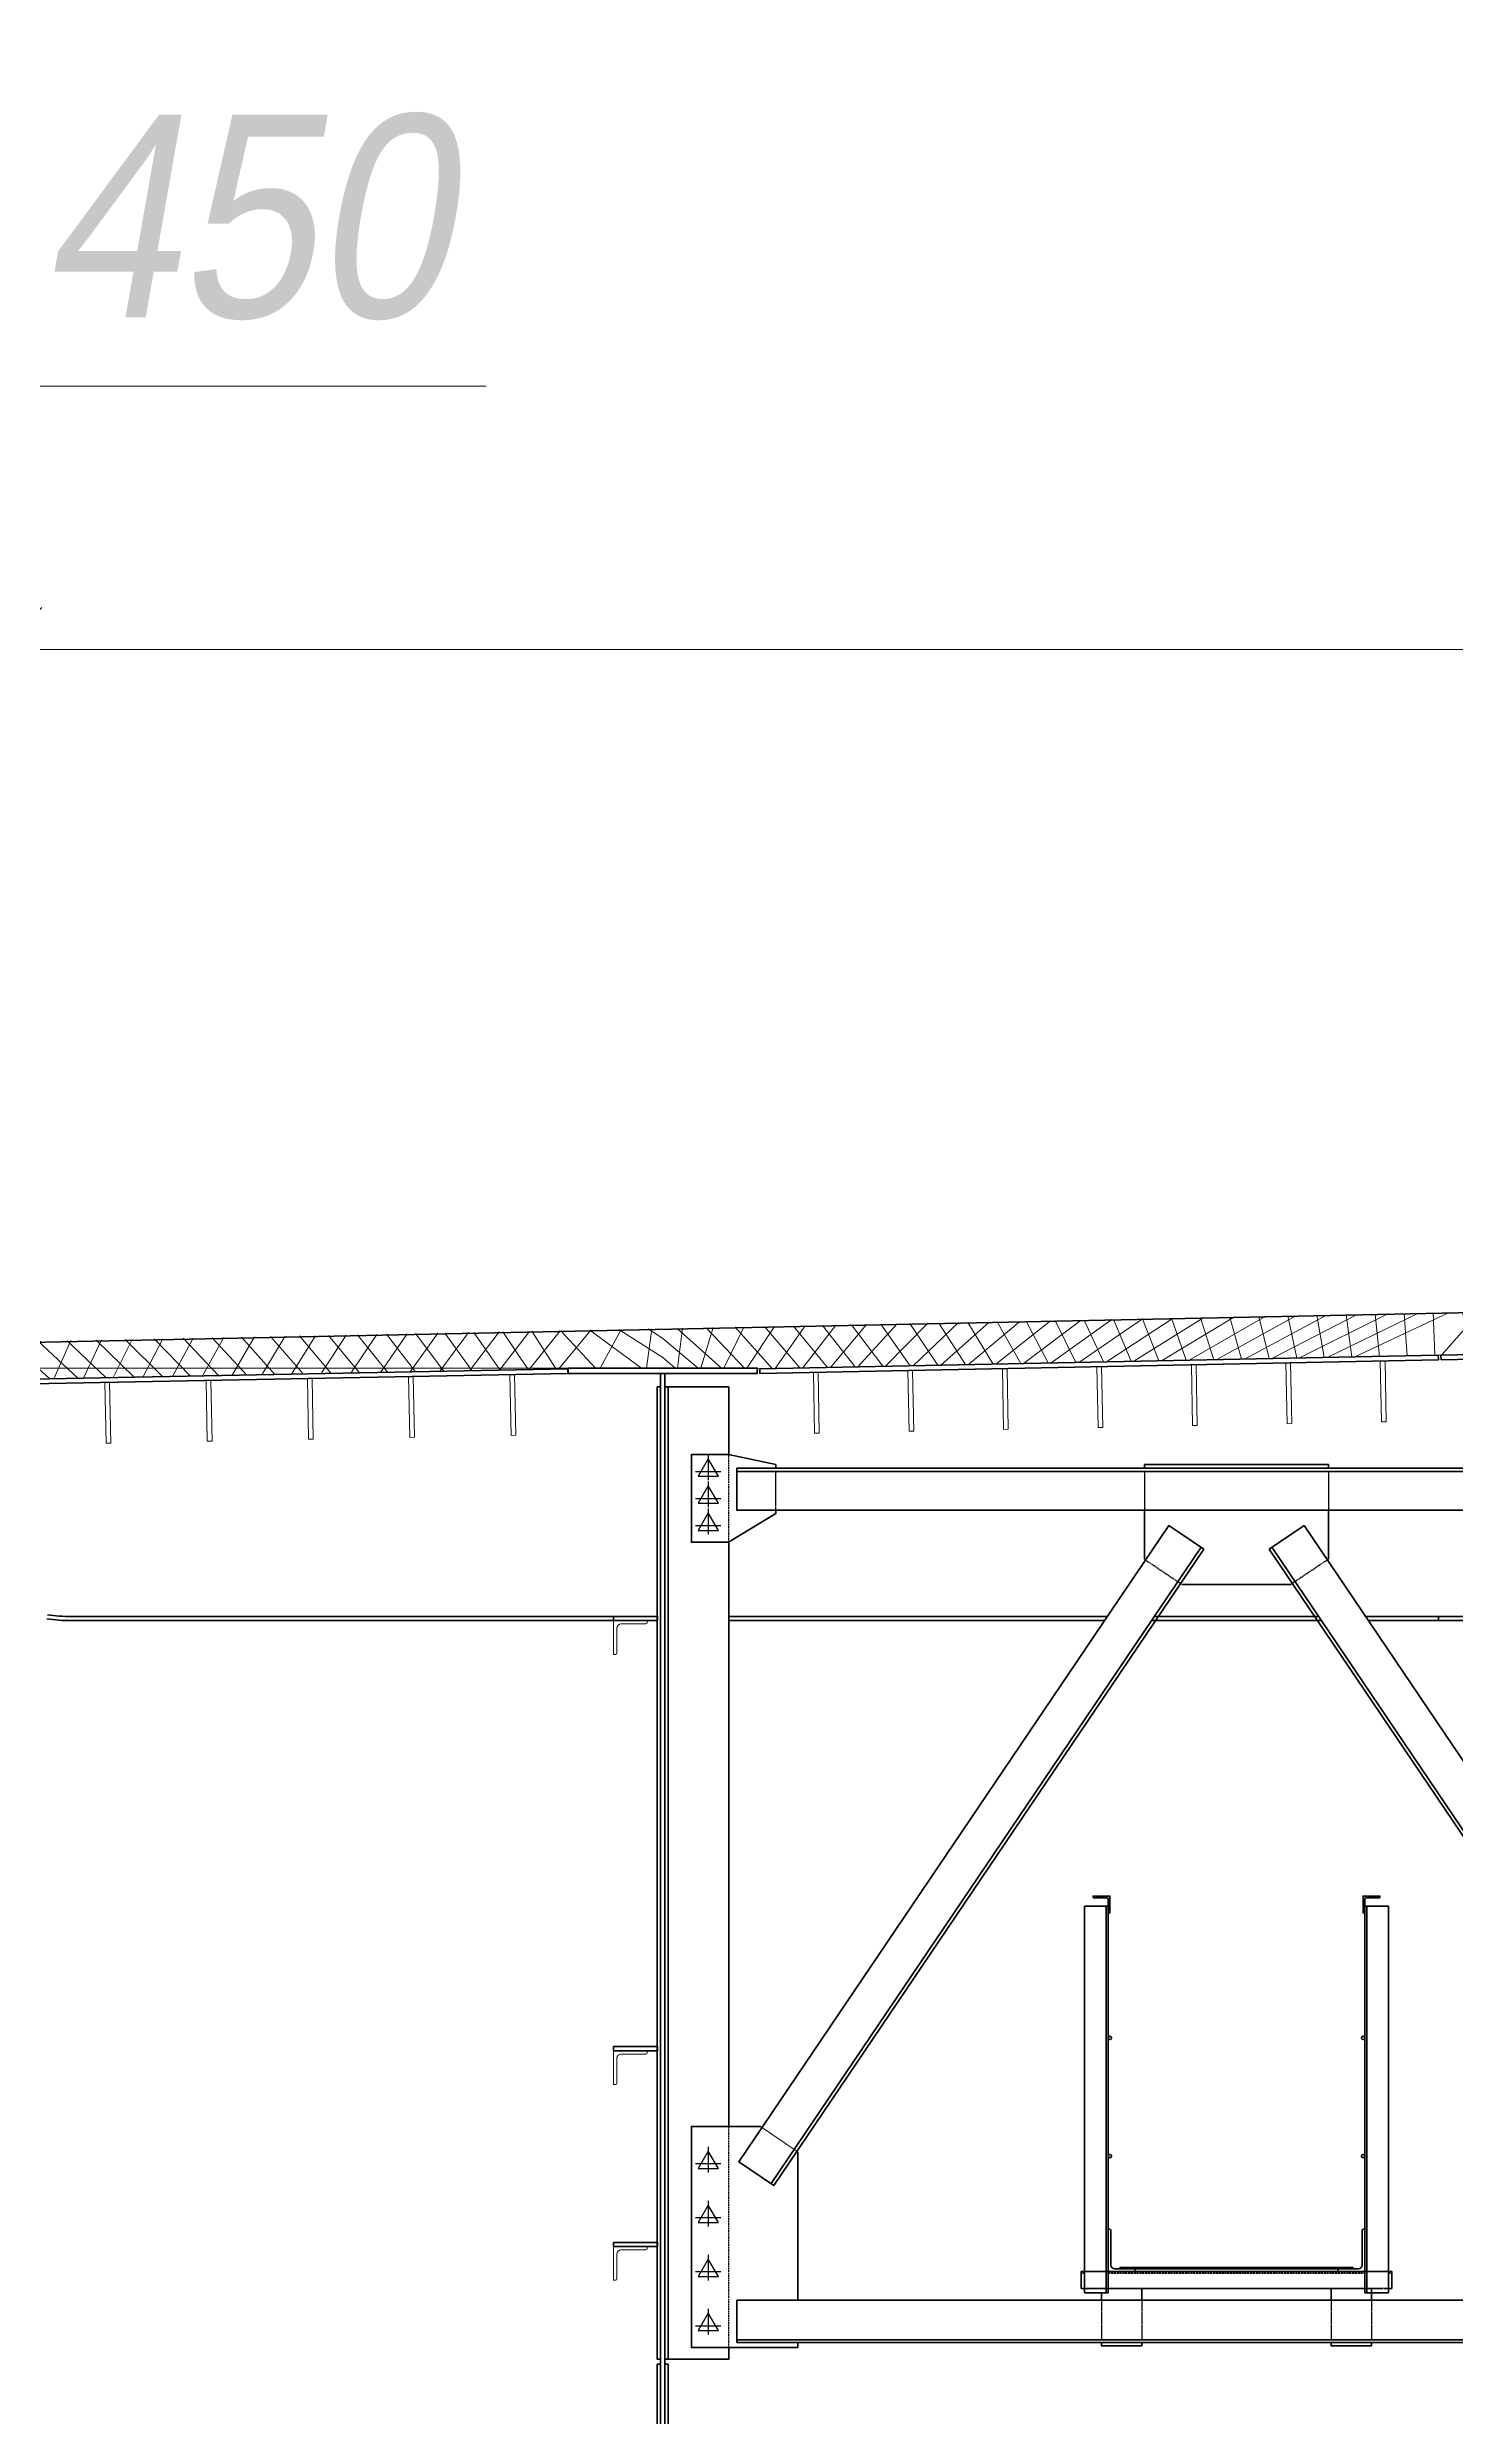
# Model space of a CAD drawing. Header units: millimetres. Extents: x 1864 to 10174863, y -4887456 to 5366151.
# Drawn here: x 9280782 to 9284954, y 334438 to 341456 of the extents above; entities that cross this region are included whole.
import ezdxf

# ---------------------------------------------------------------- set-up
doc = ezdxf.new("R2010")
doc.units = ezdxf.units.MM
doc.linetypes.add('DASHED', pattern=[7, 5, -2, 0])
for name, color, linetype, lineweight in [('S-BALK', 150, 'Continuous', 40), ('S-BALK-NVEL', 11, 'DASHED', 40), ('S-BALK-PPRB', 80, 'Continuous', 40), ('S-BALK-PROR', 133, 'Continuous', 20), ('S-DRGO', 21, 'Continuous', 20), ('S-FASN', 221, 'Continuous', 40), ('S-KREP', 30, 'Continuous', 25), ('S-METL-NVEL', 1, 'DASHED', 25), ('S-METL-TONK', 75, 'Continuous', 20), ('S-MNST', 61, 'Continuous', 40), ('S-PSVZ', 211, 'Continuous', 40), ('S-SECT-PATT', 105, 'Continuous', 15), ('S-SMXD', 71, 'Continuous', 40), ('T-DIMS', 3, 'Continuous', 30)]:
    doc.layers.add(name, color=color, linetype=linetype, lineweight=lineweight)
doc.styles.add('TM', font='mipgost.shx', dxfattribs={"width": 0.9, "oblique": 10})
doc.dimstyles.new('TM', dxfattribs={"dimscale": 0, "dimtxt": 3, "dimasz": 1.25, "dimexe": 0.9, "dimexo": 1, "dimgap": 1, "dimtad": 1, "dimdec": 0, "dimdsep": 46, "dimtxsty": 'TM', "dimblk1": 'OBLIQUE', "dimblk2": 'OBLIQUE', "dimsah": 1, "dimcen": 3, "dimdle": 0.9, "dimclrt": 7, "dimadec": 0, "dimazin": 0, "dimtfac": 1, "dimtdec": 0, "dimtmove": 1, "dimatfit": 2, "dimldrblk": 'NONE', "dimfxl": 1, "dimtfill": 1, "dimtolj": 1, "dimlwd": 15, "dimlwe": 15, "dimarcsym": 0})
pattern_1 = [(45, (1423168341.945273, 502460449.7215794), (-44.19417382415921, 44.19417382415922), []), (135, (1423168341.945273, 502460449.7215794), (-44.19417382415922, -44.19417382415921), [])]

# ---------------------------------------------------------------- blocks, each defined once
blk = doc.blocks.new('_OBLIQUE')
at = {"color": 0, "linetype": 'ByBlock', "lineweight": -2}
blk.add_line((0.5000000000000001, 0.4999999999999999), (-0.5000000000000001, -0.4999999999999999), dxfattribs=at)
blk = doc.blocks.new('*D675')
at = {"layer": 'Defpoints', "color": 0, "transparency": 16777216}
for p in [(9279080.047488198, 342205.8760266896), (9279080.047488198, 337585.7049742337), (9292840.047488198, 337495.7049742337)]:
    blk.add_point(p, dxfattribs=at)
at = {"layer": 'T-DIMS', "color": 0, "lineweight": 15, "transparency": 16777216}
for p, q in [((9279080.047488198, 337785.7049742337), (9279080.047488198, 342385.8760266896)), ((9292840.047488198, 337695.7049742337), (9292840.047488198, 342385.8760266896))]:
    blk.add_line(p, q, dxfattribs=at)
at = {"layer": 'T-DIMS', "color": 0, "linetype": 'Continuous', "lineweight": 15, "transparency": 16777216}
blk.add_line((9293020.047488198, 342205.8760266896), (9278900.047488198, 342205.8760266896), dxfattribs=at)
at = {"layer": 'T-DIMS', "color": 0, "lineweight": 15, "transparency": 16777216, "xscale": 250, "yscale": 250, "zscale": 250, "rotation": 180}
blk.add_blockref('_OBLIQUE', (9279080.047488198, 342205.8760266896), dxfattribs=at)
at = {"layer": 'T-DIMS', "color": 0, "lineweight": 15, "transparency": 16777216, "xscale": 250, "yscale": 250, "zscale": 250}
blk.add_blockref('_OBLIQUE', (9292840.047488198, 342205.8760266896), dxfattribs=at)
at = {"layer": 'T-DIMS', "color": 7, "transparency": 16777216, "insert": (9285960.047488198, 342705.8760266896), "char_height": 600, "attachment_point": 5, "style": 'TM', "bg_fill": 3, "box_fill_scale": 1.1, "bg_fill_color": 256, "bg_fill_true_color": 13158600, "bg_fill_transparency": 0}
blk.add_mtext('\\A1;13760', dxfattribs=at)
blk = doc.blocks.new('_None')
blk = doc.blocks.new('*D1031')
at = {"layer": 'Defpoints', "color": 0, "transparency": 16777216}
for p in [(9280640.047488198, 339671.7367068525), (9292140.047488198, 337945.7349712249), (9280640.047488198, 337585.7049742337)]:
    blk.add_point(p, dxfattribs=at)
at = {"layer": 'T-DIMS', "color": 0, "lineweight": 15, "transparency": 16777216}
for p, q in [((9280640.047488198, 337785.7049742337), (9280640.047488198, 339851.7367068525)), ((9292140.047488198, 338145.7349712249), (9292140.047488198, 339851.7367068525))]:
    blk.add_line(p, q, dxfattribs=at)
at = {"layer": 'T-DIMS', "color": 0, "linetype": 'Continuous', "lineweight": 15, "transparency": 16777216}
blk.add_line((9292320.047488198, 339671.7367068525), (9280460.047488198, 339671.7367068525), dxfattribs=at)
at = {"layer": 'T-DIMS', "color": 0, "lineweight": 15, "transparency": 16777216, "xscale": 250, "yscale": 250, "zscale": 250, "rotation": 180}
blk.add_blockref('_OBLIQUE', (9280640.047488198, 339671.7367068525), dxfattribs=at)
at = {"layer": 'T-DIMS', "color": 0, "lineweight": 15, "transparency": 16777216, "xscale": 250, "yscale": 250, "zscale": 250}
blk.add_blockref('_OBLIQUE', (9292140.047488198, 339671.7367068525), dxfattribs=at)
at = {"layer": 'T-DIMS', "color": 7, "transparency": 16777216, "insert": (9286390.047488198, 340171.7367068525), "char_height": 600, "attachment_point": 5, "style": 'TM', "bg_fill": 3, "box_fill_scale": 1.1, "bg_fill_color": 256, "bg_fill_true_color": 13158600, "bg_fill_transparency": 0}
blk.add_mtext('\\A1;11500', dxfattribs=at)
blk = doc.blocks.new('*D1032')
at = {"layer": 'Defpoints', "color": 0, "transparency": 16777216}
for p in [(9280190.047488198, 339671.7367068525), (9280190.047488198, 337585.7049742337), (9280640.047488198, 337585.7049742337)]:
    blk.add_point(p, dxfattribs=at)
at = {"layer": 'T-DIMS', "color": 0, "linetype": 'Continuous', "lineweight": 15, "transparency": 16777216}
for p, q in [((9280415.047488198, 339671.7367068525), (9280649.047488198, 340451.7367068525)), ((9280649.047488198, 340451.7367068525), (9282080.943676623, 340451.7367068525)), ((9280820.047488198, 339671.7367068525), (9280010.047488198, 339671.7367068525))]:
    blk.add_line(p, q, dxfattribs=at)
at = {"layer": 'T-DIMS', "color": 0, "lineweight": 15, "transparency": 16777216}
for p, q in [((9280190.047488198, 337785.7049742337), (9280190.047488198, 339851.7367068525)), ((9280640.047488198, 337785.7049742337), (9280640.047488198, 339851.7367068525))]:
    blk.add_line(p, q, dxfattribs=at)
at = {"layer": 'T-DIMS', "color": 0, "lineweight": 15, "transparency": 16777216, "xscale": 250, "yscale": 250, "zscale": 250, "rotation": 180}
blk.add_blockref('_OBLIQUE', (9280190.047488198, 339671.7367068525), dxfattribs=at)
at = {"layer": 'T-DIMS', "color": 0, "lineweight": 15, "transparency": 16777216, "xscale": 250, "yscale": 250, "zscale": 250}
blk.add_blockref('_OBLIQUE', (9280640.047488198, 339671.7367068525), dxfattribs=at)
at = {"layer": 'T-DIMS', "color": 7, "transparency": 16777216, "insert": (9281364.995582411, 340951.7367068525), "char_height": 600, "attachment_point": 5, "style": 'TM', "bg_fill": 3, "box_fill_scale": 1.1, "bg_fill_color": 256, "bg_fill_true_color": 13158600, "bg_fill_transparency": 0}
blk.add_mtext('\\A1;450', dxfattribs=at)
blk = doc.blocks.new('*D677')
at = {"layer": 'Defpoints', "color": 0, "transparency": 16777216}
for p in [(9307200.047488198, 344571.447240233), (9307200.047488198, 338089.2661328312), (9279080.047488198, 337835.7049742337)]:
    blk.add_point(p, dxfattribs=at)
at = {"layer": 'T-DIMS', "color": 0, "lineweight": 15, "transparency": 16777216}
for p, q in [((9279080.047488198, 338035.7049742337), (9279080.047488198, 344751.447240233)), ((9307200.047488198, 338289.2661328312), (9307200.047488198, 344751.447240233))]:
    blk.add_line(p, q, dxfattribs=at)
at = {"layer": 'T-DIMS', "color": 0, "linetype": 'Continuous', "lineweight": 15, "transparency": 16777216}
blk.add_line((9278900.047488198, 344571.447240233), (9307380.047488198, 344571.447240233), dxfattribs=at)
at = {"layer": 'T-DIMS', "color": 0, "lineweight": 15, "transparency": 16777216, "xscale": 250, "yscale": 250, "zscale": 250, "rotation": 180}
blk.add_blockref('_OBLIQUE', (9279080.047488198, 344571.447240233), dxfattribs=at)
at = {"layer": 'T-DIMS', "color": 0, "lineweight": 15, "transparency": 16777216, "xscale": 250, "yscale": 250, "zscale": 250}
blk.add_blockref('_OBLIQUE', (9307200.047488198, 344571.447240233), dxfattribs=at)
at = {"layer": 'T-DIMS', "color": 7, "transparency": 16777216, "insert": (9293140.047488198, 345071.447240233), "char_height": 600, "attachment_point": 5, "style": 'TM', "bg_fill": 3, "box_fill_scale": 1.1, "bg_fill_color": 256, "bg_fill_true_color": 13158600, "bg_fill_transparency": 0}
blk.add_mtext('\\A1;28120', dxfattribs=at)
blk = doc.blocks.new('FF1046500_1k1')
blk.add_lwpolyline([(80, 4.3), (80, 0), (0, 0), (7.654042494670958e-15, 125), (4.300000000000007, 125, -0.414213562373095), (8.000000000000007, 121.3), (7.999999999999989, 19, 0.4142135623730953), (19, 8.000000000000007), (76.3, 8, -0.4142135623730953)], format="xyb", close=True)
blk = doc.blocks.new('EF920500_1k1')
blk.add_lwpolyline([(4.999999999999996, 10.49999999999999, 0.4142135623730949), (10.5, 5.000000000000004), (48.2, 4.999999999999999, -0.4142135623730945), (50, 3.2), (50, 0), (0, 0), (3.061616997868383e-15, 50), (3.200000000000003, 50, -0.4142135623730946), (5.000000000000004, 48.2)], format="xyb", close=True)
blk = doc.blocks.new('ПП1 (в пролете)')
at = {"layer": 'S-BALK'}
for p, q in [((8.039983584429137, 746.0003973008133), (2017.758112523011, 786.1922630321933)), ((8.319927601260133, 732.003196462756), (2018.038056539725, 772.195062194136)), ((2018.038056539725, 772.195062194136), (2017.758112523011, 786.1922630321933)), ((8.319927601260133, 732.003196462756), (8.039983584429137, 746.0003973025596))]:
    blk.add_line(p, q, dxfattribs=at)
at = {"layer": 'S-BALK-PROR'}
for points in [[(170.0200467456542, 555.2012048542485), (184.0172475853743, 555.481148871043), (180.4179673694472, 735.4451596673861), (166.4207665297271, 735.1652156505917)], [(449.9640635400954, 560.8000851900536), (463.9612643798155, 561.080029206848), (460.3619841638885, 741.0440400031911), (446.3647833241683, 740.7640959863967)], [(729.9080803344203, 566.398965525975), (743.9052811741403, 566.6789095427695), (740.3060009582133, 746.6429203391125), (726.3088001184932, 746.3629763223181)], [(1009.852097128862, 571.9978458618964), (1023.849297968582, 572.2777898786909), (1020.250017752655, 752.2418006750339), (1006.252816912934, 751.9618566582395)], [(1289.796113923303, 577.5967261977014), (1303.793314763023, 577.8766702144959), (1300.194034547096, 757.8406810108389), (1286.196833707376, 757.5607369940445)], [(1569.740130717628, 583.1956065336228), (1583.737331557348, 583.4755505504173), (1580.138051341421, 763.4395613467603), (1566.140850501701, 763.159617329966)], [(1849.684147512069, 588.7944868695442), (1863.681348351789, 589.0744308863387), (1860.082068135862, 769.0384416826818), (1846.084867296142, 768.7584976658874)]]:
    blk.add_lwpolyline(points, close=True, dxfattribs=at)
blk = doc.blocks.new('EF948500_1k1')
blk.add_lwpolyline([(22, 10.00000000000001), (96, 10, -0.414213562373095), (100, 6), (100, 0), (0, 0), (6.123233995736766e-15, 100), (6.000000000000005, 100, -0.414213562373095), (10.00000000000001, 96), (9.999999999999993, 22.00000000000001, 0.414213562373095)], format="xyb", close=True)
blk = doc.blocks.new('Б4 (в пролете)')
at = {"layer": 'S-BALK'}
for points in [[(-280, 3196), (280, 3196), (280, 3180), (-280, 3180)], [(-6, 32), (6, 32), (6, 3180), (-6, 3180)], [(-280, 0), (280, 0), (280, 32), (-280, 32)]]:
    blk.add_lwpolyline(points, close=True, dxfattribs=at)
at = {"layer": 'S-BALK-PPRB'}
for points in [[(196, 2940), (196, 3140), (16, 3140), (16, 260), (196, 260), (196, 294.5000000000006)], [(196, 949.5), (196, 2680)]]:
    blk.add_lwpolyline(points, dxfattribs=at)
for points in [[(-145.5307312570549, 2460), (-15.53073125705487, 2460), (-15.53073125705487, 2448), (-145.5307312570549, 2448)], [(-145.5307312570549, 1186), (-15.53073125705487, 1186), (-15.53073125705487, 1174), (-145.5307312570549, 1174)], [(-145.5307312570549, 606), (-15.53073125705487, 606), (-15.53073125705487, 594), (-145.5307312570549, 594)]]:
    blk.add_lwpolyline(points, close=True, dxfattribs=at)
at = {"layer": 'S-MNST'}
for points in [[(-16, 3140), (-6, 3140), (-6, 260), (-16, 260)], [(16, 3140), (6, 3140), (6, 260), (16, 260)], [(-6, 245), (-16, 245), (-16, 55), (-6, 55)], [(6, 245), (16, 245), (16, 55), (6, 55)]]:
    blk.add_lwpolyline(points, close=True, dxfattribs=at)
at = {"layer": 'S-METL-TONK', "xscale": -1, "rotation": 180}
for p in [(-145.5307312570549, 2448), (-145.5307312570549, 1174), (-145.5307312570549, 594)]:
    blk.add_blockref('EF948500_1k1', p, dxfattribs=at)
blk = doc.blocks.new('FA10463180_1k1')
blk.add_lwpolyline([(0, 0), (3180, 0), (3180, 125), (7.654042494670958e-15, 125)], close=True)
blk.add_lwpolyline([(4.898587196589413e-16, 8), (3180, 8)])
blk = doc.blocks.new('*U666')
at = {"layer": 'S-KREP'}
for p, q in [((-1.865570539250257, 0), (1.865570539250257, 0)), ((0, 2.502269466018333), (0, -1.314072506434059))]:
    blk.add_line(p, q, dxfattribs=at)
blk.add_lwpolyline([(1.5, -0.7304447692067697), (0, 1.867631442146376), (-1.5, -0.7304447692067697)], close=True, dxfattribs=at)
blk = doc.blocks.new('brb')
at = {"layer": 'S-SECT-PATT'}
h = blk.add_hatch(dxfattribs=at)
h.set_pattern_fill('NEMETALL', color=256, scale=500)
h.set_pattern_definition(pattern_1)
edge = h.paths.add_edge_path()
edge.add_line((1423212499.028566, 502461524.0512466), (1423202263.979123, 502461314.39671))
edge.add_line((1423202263.979123, 502461314.39671), (1423202263.979123, 502461197.7215813))
edge.add_line((1423202263.979123, 502461197.7215813), (1423202543.979123, 502461197.7215813))
edge.add_line((1423202543.979123, 502461197.7215813), (1423202552.019106, 502461195.7219786))
edge.add_line((1423202552.019106, 502461195.7219786), (1423204561.737235, 502461235.9138443))
edge.add_line((1423204561.737235, 502461235.9138443), (1423204569.652239, 502461235.9854283))
edge.add_line((1423204569.652239, 502461235.9854283), (1423205653.656607, 502461257.6646156))
edge.add_arc((1423198111.173094, 503009613.9903199), 548408.1955965318, 270.788037270512, 271.5033933040003)
edge.add_line((1423212499.294033, 502461394.5716805), (1423212499.028566, 502461524.0512466))
h = blk.add_hatch(dxfattribs=at)
h.set_pattern_fill('NEMETALL', color=256, scale=500)
h.set_pattern_definition(pattern_1)
h.paths.add_polyline_path([(1423198739.294033, 502461243.5335919), (1423198739.294033, 502461132.6403077), (1423201982.899339, 502461195.6212856), (1423201983.979123, 502461197.7215813), (1423202263.979123, 502461197.7215813), (1423202263.979123, 502461314.39671)])
at = {"layer": 'S-BALK'}
for p, q in [((1423204569.652239, 502461235.9854283), (1423212499.294033, 502461394.5716805)), ((1423204569.932183, 502461221.9882274), (1423212499.294033, 502461380.568881)), ((1423204569.652239, 502461235.9854283), (1423204569.932183, 502461221.9882274)), ((1423198739.294033, 502461132.6403078), (1423201982.899339, 502461195.6212856)), ((1423198739.294033, 502461118.6374949), (1423201983.179283, 502461181.6240847)), ((1423201982.899339, 502461195.6212856), (1423201983.179283, 502461181.6240847)), ((1423202247.979123, 502460461.7215813), (1423200511.155634, 502460461.7215794)), ((1423202247.979123, 502460449.7215813), (1423200511.155634, 502460449.7215794)), ((1423205664.024121, 502460461.6305659), (1423204561.989987, 502460461.6305659)), ((1423205664.024121, 502460449.6305659), (1423204561.989987, 502460449.6297279))]:
    blk.add_line(p, q, dxfattribs=at)
for points in [[(1423203573.417452, 502460449.631404), (1423202459.979123, 502460449.631404), (1423202459.979123, 502460461.7215813), (1423203581.589739, 502460461.7215813)], [(1423204215.733329, 502460449.631404), (1423203712.224916, 502460449.631404)], [(1423203720.397203, 502460461.7215813), (1423204207.561042, 502460461.7215813)], [(1423204346.368507, 502460461.7215813), (1423204561.989987, 502460461.7215813), (1423204561.989987, 502460449.631404), (1423204354.540794, 502460449.631404)]]:
    blk.add_lwpolyline(points, dxfattribs=at)
for radius in [512, 500]:
    blk.add_arc((1423200511.155634, 502460961.7215794), radius, 261.9514162639634, 270, dxfattribs=at)
at = {"layer": 'S-BALK-NVEL', "linetype": 'DASHED', "ltscale": 0.5}
for p, q in [((1423203513.979123, 502458521.7215813), (1423203583.979123, 502458521.7215813)), ((1423204413.979123, 502458521.7215813), (1423204343.979123, 502458521.7215813)), ((1423203583.979123, 502458471.7215813), (1423203513.979123, 502458471.7215813)), ((1423204343.979123, 502458471.7215813), (1423204413.979123, 502458471.7215813))]:
    blk.add_line(p, q, dxfattribs=at)
at = {"layer": 'S-BALK-NVEL', "linetype": 'DASHED', "ltscale": 1.2}
for points in [[(1423203513.979123, 502458516.7215813), (1423203503.979123, 502458516.7215813)], [(1423203583.979123, 502458516.7215813), (1423204343.979123, 502458516.7215813)], [(1423204413.979123, 502458516.7215813), (1423204423.979123, 502458516.7215813)]]:
    blk.add_lwpolyline(points, dxfattribs=at)
at = {"layer": 'S-BALK-PROR'}
for points in [[(1423200615.037438, 502460975.0208669), (1423200629.034639, 502460975.3008109), (1423200625.435359, 502461155.2648217), (1423200611.438158, 502461154.9848777)], [(1423200914.98085, 502460980.8448746), (1423200928.978051, 502460981.1248186), (1423200925.378771, 502461161.0888294), (1423200911.38157, 502461160.8088854)], [(1423201214.924262, 502460986.6688823), (1423201228.921463, 502460986.9488263), (1423201225.322183, 502461166.9128371), (1423201211.324982, 502461166.6328931)], [(1423201514.867674, 502460992.49289), (1423201528.864875, 502460992.772834), (1423201525.265595, 502461172.7368448), (1423201511.268394, 502461172.4569008)], [(1423201814.811086, 502460998.3168977), (1423201828.808287, 502460998.5968417), (1423201825.209007, 502461178.5608525), (1423201811.211806, 502461178.2809085)]]:
    blk.add_lwpolyline(points, close=True, dxfattribs=at)
at = {"layer": 'S-DRGO', "lineweight": 70}
blk.add_line((1423212499.294033, 502461524.0567344), (1423198749.157384, 502461239.8057702), dxfattribs=at)
at = {"layer": 'S-DRGO'}
for p, q in [((1423204561.737235, 502461235.9138443), (1423204569.652239, 502461235.9854283)), ((1423201983.979123, 502461197.7215813), (1423201982.899339, 502461195.6212856)), ((1423202552.019106, 502461195.7219786), (1423202543.979123, 502461197.7215813))]:
    blk.add_line(p, q, dxfattribs=at)
at = {"layer": 'S-FASN', "flags": 128}
for points in [[(1423202598.979086, 502460776.7215813), (1423202598.979086, 502460766.7215813), (1423202458.979123, 502460681.7215813), (1423202348.979086, 502460681.7215813), (1423202348.979086, 502460941.7215813), (1423202458.979123, 502460941.7215813), (1423202598.979086, 502460911.7215813), (1423202598.979086, 502460901.7215813)], [(1423202663.979123, 502458311.7215813), (1423202663.979123, 502458296.2215813), (1423202348.979123, 502458296.2215813), (1423202348.979123, 502458951.2215813), (1423202553.979123, 502458951.2215813)], [(1423202663.979123, 502458876.2215813), (1423202663.979123, 502458436.7215813)]]:
    blk.add_lwpolyline(points, dxfattribs=at)
at = {"layer": 'S-FASN'}
for points in [[(1423204236.479123, 502460901.7215813), (1423204236.479123, 502460911.7215813), (1423203691.479123, 502460911.7215813), (1423203691.479123, 502460901.7215813)], [(1423203691.479123, 502460776.7215813), (1423203691.479123, 502460631.7215813), (1423203691.518777, 502460631.6951453)], [(1423204236.439469, 502460631.6951453), (1423204236.479123, 502460631.7215813), (1423204236.479123, 502460776.7215813)], [(1423203802.717237, 502460556.7215813), (1423204125.241009, 502460556.7215813)]]:
    blk.add_lwpolyline(points, dxfattribs=at)
at = {"layer": 'S-METL-NVEL'}
for p, q in [((1423202459.979123, 502460682.3287243), (1423202459.979123, 502460941.5072955)), ((1423202459.979123, 502458296.2215813), (1423202459.979123, 502458951.2215813))]:
    blk.add_line(p, q, dxfattribs=at)
at = {"layer": 'S-METL-NVEL', "ltscale": 0.5}
for p, q in [((1423202598.979086, 502460776.7215813), (1423202598.979086, 502460891.7215813)), ((1423203691.479123, 502460891.7215813), (1423203691.479123, 502460776.7215813)), ((1423204236.479123, 502460891.7215813), (1423204236.479123, 502460776.7215813)), ((1423202553.979123, 502458951.2215813), (1423202663.979123, 502458876.2215813)), ((1423203563.979123, 502458436.7215813), (1423203563.979123, 502458320.7215813)), ((1423203683.979123, 502458436.7215813), (1423203683.979123, 502458320.7215813)), ((1423204243.979123, 502458436.7215813), (1423204243.979123, 502458320.7215813)), ((1423204363.979123, 502458436.7215813), (1423204363.979123, 502458320.7215813))]:
    blk.add_line(p, q, dxfattribs=at)
at = {"layer": 'S-METL-NVEL', "ltscale": 0.7}
for points in [[(1423203691.518777, 502460631.6951453), (1423203802.717237, 502460556.7215813)], [(1423204236.439469, 502460631.6951453), (1423204125.241009, 502460556.7215813)]]:
    blk.add_lwpolyline(points, dxfattribs=at)
at = {"layer": 'S-PSVZ'}
for points in [[(1423205663.979123, 502460901.7215813), (1423202483.979123, 502460901.7215813), (1423202483.979123, 502460776.7215813), (1423205663.979123, 502460776.7215813)], [(1423205663.979123, 502460891.7215813), (1423202483.979123, 502460891.7215813)], [(1423203859.042294, 502460666.8347592), (1423202585.019053, 502458782.0297877)], [(1423204068.915952, 502460666.8347592), (1423205536.142718, 502458496.2022206)], [(1423202523.979123, 502458311.7215813), (1423205663.979123, 502458311.7215813)]]:
    blk.add_lwpolyline(points, dxfattribs=at)
for points in [[(1423203867.327151, 502460661.234657), (1423202593.30391, 502458776.4296855), (1423202489.743197, 502458846.4309625), (1423203763.766438, 502460731.2359341)], [(1423204060.631095, 502460661.234657), (1423205527.857861, 502458490.6021184), (1423205631.418573, 502458560.6033953), (1423204164.191808, 502460731.2359341)]]:
    blk.add_lwpolyline(points, close=True, dxfattribs=at)
at = {"layer": 'S-SMXD'}
for points in [[(1423203583.979123, 502458458.7215813), (1423203583.979123, 502459603.7215813), (1423203513.979123, 502459603.7215813), (1423203513.979123, 502458458.7215813)], [(1423204343.979123, 502458458.7215813), (1423204343.979123, 502459603.7215813), (1423204413.979123, 502459603.7215813), (1423204413.979123, 502458458.7215813)], [(1423204308.979123, 502458529.7215813), (1423203618.979123, 502458529.7215813), (1423203618.979123, 502458533.7215813), (1423204308.979123, 502458533.7215813)]]:
    blk.add_lwpolyline(points, close=True, dxfattribs=at)
for points in [[(1423203577.979123, 502458458.7215813), (1423203577.979123, 502459603.7215813)], [(1423204349.979123, 502458458.7215813), (1423204349.979123, 502459603.7215813)], [(1423203513.979123, 502458521.7215813), (1423203503.979123, 502458521.7215813), (1423203503.979123, 502458471.7215813), (1423203513.979123, 502458471.7215813)], [(1423203583.979123, 502458521.7215813), (1423204343.979123, 502458521.7215813)], [(1423204413.979123, 502458521.7215813), (1423204423.979123, 502458521.7215813), (1423204423.979123, 502458471.7215813), (1423204413.979123, 502458471.7215813)], [(1423203563.979123, 502458458.7215813), (1423203563.979123, 502458436.7215813)], [(1423204343.979123, 502458471.7215813), (1423203583.979123, 502458471.7215813)], [(1423203683.979123, 502458436.7215813), (1423203683.979123, 502458471.7215813)], [(1423204243.979123, 502458471.7215813), (1423204243.979123, 502458436.7215813)], [(1423204363.979123, 502458436.7215813), (1423204363.979123, 502458471.7215813)], [(1423203563.979123, 502458311.7215813), (1423203563.979123, 502458301.7215813), (1423203683.979123, 502458301.7215813), (1423203683.979123, 502458311.7215813)], [(1423204243.979123, 502458311.7215813), (1423204243.979123, 502458301.7215813), (1423204363.979123, 502458301.7215813), (1423204363.979123, 502458311.7215813)]]:
    blk.add_lwpolyline(points, dxfattribs=at)
for centre in [(1423203588.979123, 502459213.7215813), (1423204338.979123, 502459213.7215813), (1423203588.979123, 502458863.7215813), (1423204338.979123, 502458863.7215813)]:
    blk.add_circle(centre, 5, dxfattribs=at)
for name, p in [('ПП1 (в пролете)', (1423202543.979123, 502460449.7215813)), ('Б4 (в пролете)', (1423202263.979123, 502458001.7215813))]:
    blk.add_blockref(name, p)
at = {"layer": 'S-KREP', "xscale": 20, "yscale": 20, "zscale": 20}
for p in [(1423202398.979086, 502460891.7215813), (1423202398.979086, 502460811.7215813), (1423202398.979086, 502460731.7215813), (1423202398.979123, 502458841.2215813), (1423202398.979123, 502458681.2215813), (1423202398.979123, 502458521.2215813), (1423202398.979123, 502458361.2215813)]:
    blk.add_blockref('*U666', p, dxfattribs=at)
at = {"layer": 'S-PSVZ'}
blk.add_blockref('FA10463180_1k1', (1423202483.979123, 502458311.7215813), dxfattribs=at)
at = {"layer": 'S-SMXD', "xscale": -1, "rotation": 90}
blk.add_blockref('EF920500_1k1', (1423203588.979123, 502459633.7215813), dxfattribs=at)
at = {"layer": 'S-SMXD', "rotation": 270}
blk.add_blockref('EF920500_1k1', (1423204338.979123, 502459633.7215813), dxfattribs=at)
at = {"layer": 'S-SMXD'}
blk.add_blockref('FF1046500_1k1', (1423203583.979123, 502458521.7215813), dxfattribs=at)
at = {"layer": 'S-SMXD', "xscale": -1}
blk.add_blockref('FF1046500_1k1', (1423204343.979123, 502458521.7215813), dxfattribs=at)
blk = doc.blocks.new('*D682')
at = {"layer": 'Defpoints', "color": 0, "transparency": 16777216}
for p in [(9278210.583485864, 337543.6878793241), (9282604.73257852, 337543.6878793241), (9282604.73257852, 334347.6878793241)]:
    blk.add_point(p, dxfattribs=at)
at = {"layer": 'T-DIMS', "color": 0, "linetype": 'Continuous', "lineweight": 15, "transparency": 16777216}
blk.add_line((9278210.583485864, 334167.6878793241), (9278210.583485864, 337723.6878793241), dxfattribs=at)
at = {"layer": 'T-DIMS', "color": 0, "lineweight": 15, "transparency": 16777216}
for p, q in [((9282404.73257852, 337543.6878793241), (9278030.583485864, 337543.6878793241)), ((9282404.73257852, 334347.6878793241), (9278030.583485864, 334347.6878793241))]:
    blk.add_line(p, q, dxfattribs=at)
at = {"layer": 'T-DIMS', "color": 0, "lineweight": 15, "transparency": 16777216, "xscale": 250, "yscale": 250, "zscale": 250}
for p, rotation in [((9278210.583485864, 337543.6878793241), 90), ((9278210.583485864, 334347.6878793241), 270)]:
    blk.add_blockref('_OBLIQUE', p, dxfattribs=dict(at, rotation=rotation))
at = {"layer": 'T-DIMS', "color": 7, "transparency": 16777216, "insert": (9277710.583485862, 335945.6878793214), "char_height": 600, "attachment_point": 5, "rotation": 90, "style": 'TM', "bg_fill": 3, "box_fill_scale": 1.1, "bg_fill_color": 256, "bg_fill_true_color": 13158600, "bg_fill_transparency": 0}
blk.add_mtext('\\A1;3200', dxfattribs=at)

msp = doc.modelspace()

# ---------------------------------------------------------------- dimensions: what is measured, and where the dimension line sits
at = {"layer": 'T-DIMS'}
dim = msp.add_linear_dim(base=(9279080.047488198, 342205.8760266896), p1=(9292840.047488198, 337495.7049742337), p2=(9279080.047488198, 337585.7049742337), angle=180, dimstyle='TM', override={"dimscale": 0, "dimtix": 0, "dimtofl": 1, "dimtmove": 1, "dimatfit": 2}, dxfattribs=at)
dim.commit()
dim.dimension.update_dxf_attribs({"geometry": '*D675', "text_midpoint": (9285960.047488198, 342705.8760266896)})

# ---------------------------------------------------------------- next in the draw order: dimensions: what is measured, and where the dimension line sits
dim = msp.add_linear_dim(base=(9280640.047488198, 339671.7367068525), p1=(9292140.047488198, 337945.7349712249), p2=(9280640.047488198, 337585.7049742337), angle=180, dimstyle='TM', override={"dimscale": 0, "dimtix": 0, "dimtofl": 1, "dimtmove": 1, "dimatfit": 2}, dxfattribs=at)
dim.commit()
dim.dimension.update_dxf_attribs({"geometry": '*D1031', "text_midpoint": (9286390.047488198, 340171.7367068525)})

# ---------------------------------------------------------------- next in the draw order: dimensions: what is measured, and where the dimension line sits
dim = msp.add_linear_dim(base=(9280190.047488198, 339671.7367068525), p1=(9280640.047488198, 337585.7049742337), p2=(9280190.047488198, 337585.7049742337), angle=180, dimstyle='TM', override={"dimscale": 0, "dimtix": 0, "dimtofl": 1, "dimtmove": 1, "dimatfit": 2}, dxfattribs=at)
dim.commit()
dim.dimension.update_dxf_attribs({"geometry": '*D1032', "text_midpoint": (9280849.047488198, 340951.7367068525)})

# ---------------------------------------------------------------- next in the draw order: dimensions: what is measured, and where the dimension line sits
dim = msp.add_linear_dim(base=(9307200.047488198, 344571.447240233), p1=(9279080.047488198, 337835.7049742337), p2=(9307200.047488198, 338089.2661328312), dimstyle='TM', override={"dimscale": 0, "dimtix": 0, "dimtofl": 1, "dimtmove": 1, "dimatfit": 2}, dxfattribs=at)
dim.commit()
dim.dimension.update_dxf_attribs({"geometry": '*D677', "text_midpoint": (9293140.047488198, 345071.447240233)})

# ---------------------------------------------------------------- next in the draw order: block references
msp.add_blockref('brb', (-1413919659.246544, -502123654.033702), dxfattribs=at)

# ---------------------------------------------------------------- next in the draw order: dimensions: what is measured, and where the dimension line sits
dim = msp.add_linear_dim(base=(9278210.583485864, 337543.6878793241), p1=(9282604.732578516, 334347.687879324), p2=(9282604.732578516, 337543.687879324), angle=90, text='3200', dimstyle='TM', override={"dimscale": 0, "dimtix": 0, "dimtofl": 1, "dimtmove": 1, "dimatfit": 2}, dxfattribs=at)
dim.commit()
dim.dimension.update_dxf_attribs({"geometry": '*D682', "text_midpoint": (9277710.583485862, 335945.6878793214)})

doc.saveas('drawing.dxf')
